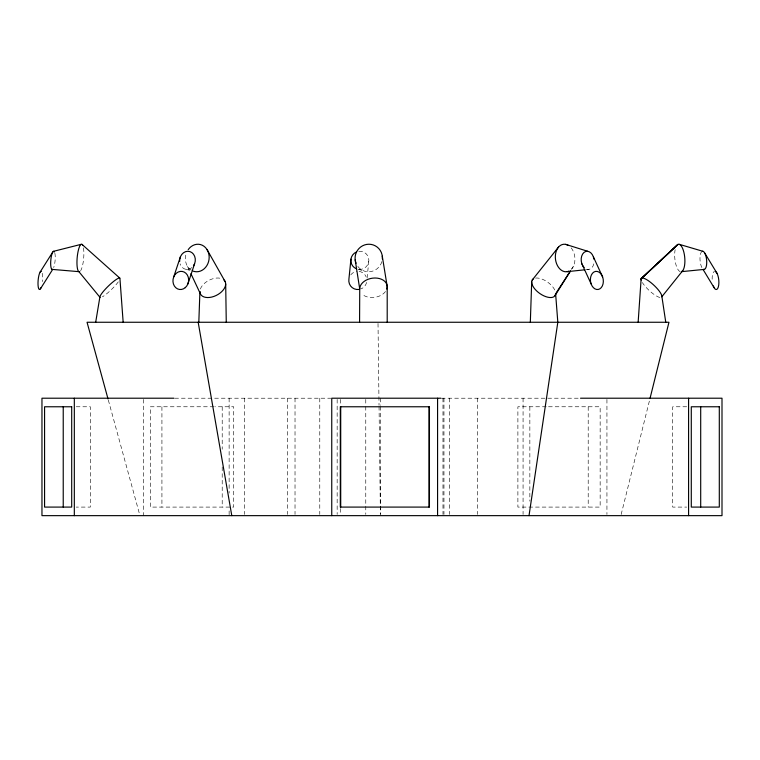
<?xml version="1.0" encoding="UTF-8"?>
<svg xmlns="http://www.w3.org/2000/svg" width="760" height="760" viewBox="0 0 760 760"><rect width="100%" height="100%" fill="white"/><g stroke="black" fill="none" stroke-linecap="round" stroke-linejoin="round"><path stroke-width="0.57" stroke-dasharray="3.8 2.85" d="M367.089 278.084L368.771 261.544M621.158 514.501L649.781 399.389M571.482 269.315L573.392 266.389M585.58 269.733L589.019 269.373M174.743 398.212L330.837 398.212M441.38 398.212L579.766 398.212M76.209 406.771L90.355 406.771L90.355 507.091L76.209 507.091M213.968 406.771L150.413 406.771L150.413 507.091L233.719 507.091L233.719 406.771L214.89 406.771M546.25 406.771L517.892 406.771L517.892 507.091L600.153 507.091L600.153 406.771L547.19 406.771M686.698 406.771L672.695 406.771L672.695 507.091L686.698 507.091M186.057 269.373L190.598 270.512M358.312 269.315L363.346 270.721M187.492 266.389L189.962 271.643M108.328 400.073L139.631 514.51M378.014 323.447L379.031 405.308M379.05 406.495L380.276 504.972M380.285 506.16L380.389 514.463M606.936 399.399L606.936 514.463M588.202 406.771L588.202 507.091M529.853 406.771L529.853 501.192M523.07 398.212L523.07 514.463M477.375 398.212L477.375 514.463M449.635 398.212L449.635 514.463M443.963 398.212L443.963 514.463M442.985 398.212L442.985 514.463M380.665 398.212L380.665 405.327M380.665 406.514L380.665 504.972M380.665 506.16L380.665 514.463M365.769 399.399L365.769 405.327M365.769 406.514L365.769 504.972M365.769 506.16L365.769 514.463M340.28 399.399L340.28 405.327M340.28 508.535L340.28 514.463M337.155 399.399L337.155 514.463M319.779 398.212L319.779 514.463M295.022 398.212L295.022 514.463M287.423 398.212L287.423 514.463M244.34 398.212L244.34 514.463M229.13 398.212L229.13 493.107M229.13 510.91L229.13 515.65M222.205 406.771L222.205 449.255M222.205 466.963L222.205 507.091M161.927 406.771L161.927 507.091M143.488 399.399L143.488 515.65M200.374 289.047A13.822 8.398 -27.1 0 1 221.968 278.749M191.928 267.567A9.12 7.809 -80.6 0 1 180.072 263.834M191.273 270.218A13.822 11.837 -80.6 0 1 186.532 252.728M535.534 278.084A13.822 6.906 35.3 0 1 555.332 291.517M571.13 247.845A13.822 9.737 83.2 0 1 571.739 268.926M593.807 263.834A9.12 6.422 83.2 0 1 587.337 269.373M701.908 267.567A9.12 3.287 84.8 0 1 701.433 251.959M712.149 279.252A9.12 3.287 84.8 0 1 714.381 271.434M680.2 271.652A13.822 4.987 84.8 0 1 675.156 249.622M659.841 297.464A13.822 3.534 43 0 1 642.352 282.52M358.796 251.351A9.12 8.977 -61.6 0 1 368.866 260.357A9.12 8.977 -61.6 0 1 358.558 269.373M359.109 271.434A9.12 8.977 -61.6 0 1 366.187 276.963M366.586 282.406A9.12 8.977 -61.6 0 1 361.152 288.838M350.74 274.911A9.12 8.977 -61.6 0 1 356.763 271.434M381.872 261.563A13.822 13.604 -61.6 0 1 357.789 266.389M385.5 291.517A13.822 9.652 -8.9 0 1 361.712 293.721M54.862 253.147A9.12 2.156 -85 0 1 53.684 267.567M83.467 247.845A13.822 3.259 -85 0 1 80.636 270.721M42.189 273.229A9.12 2.156 -85 0 1 42.322 281.627M118.313 281.827A13.822 2.318 -44.2 0 1 102.41 296.799"/><path stroke-width="1.14" d="M359.575 322.259L359.736 289.047L355.176 259.797M530.328 322.259L531.696 281.827M198.816 322.259L199.918 291.517A13.822 8.398 -27.1 0 0 216.077 295.526A13.822 8.398 -27.1 0 0 224 280.022M638.144 322.259L641.136 278.749L676.865 245.28A13.822 4.987 84.8 0 1 684.332 254.438A13.822 4.987 84.8 0 1 681.501 271.652L704.491 269.373M350.94 259.169L348.897 279.252A9.12 8.977 -61.6 0 0 358.872 289.455M529.017 515.65L557.821 322.259L555.617 293.721A13.822 6.906 35.3 0 1 540.113 293.721A13.822 6.906 35.3 0 1 533.529 278.749M95.684 322.259L99.912 296.799A13.822 2.318 -44.2 0 1 110.542 284.031A13.822 2.318 -44.2 0 1 119.956 278.749L123.158 322.259M650.066 398.231L668.961 322.259L87.048 322.259L108.015 398.933M173.698 276.963L180.376 256.88M187.891 283.917L194.56 263.834M555.085 295.526L570.503 270.902L556.253 292.752M40.137 272.042L52.82 251.959M40.422 288.838L52.497 269.714M532.228 280.022L558.533 247.076M682.689 270.721L661.798 296.799A13.822 3.534 43 0 0 651.244 282.891A13.822 3.534 43 0 0 641.193 280.022M641.136 278.749L678.053 244.349L641.782 278.084M53.418 251.351L81.111 244.349M567.226 271.652L584.431 269.848M173.926 398.212L41.962 398.212L41.962 515.65L722 515.65L722 398.212L580.526 398.212M440.819 398.212L331.749 398.212L331.749 515.65M51.937 269.373L78.879 271.652L100.092 297.464M679.364 244.349L703.076 251.351M565.601 244.349L587.945 251.351M81.966 244.349L119.776 278.084M704.795 253.147L716.965 273.229M703.123 269.581L714.077 287.651M207.062 249.622L225.273 281.827M190.95 273.742L200.345 293.721M593.389 256.88L602.623 276.963A9.12 6.422 83.2 0 1 596.562 289.455A9.12 6.422 83.2 0 1 591.422 274.911A9.12 6.422 83.2 0 1 602.623 276.963M581.894 263.834L591.119 283.917M198.179 322.259L231.791 515.65M382.29 256.205L387.201 286.501L387.201 322.259M661.741 295.526L665.769 322.259M225.691 284.031L226.261 322.259M700.701 406.771L700.701 507.091M688.588 398.212L688.588 515.65M437.579 398.212L437.579 515.65M429.029 406.771L429.029 507.091M340.717 406.771L340.717 507.091M74.319 398.212L74.319 515.65M63.232 406.771L63.232 507.091M188.214 249.622A13.822 11.837 -80.6 0 1 203.88 246.183A13.822 11.837 -80.6 0 1 207.869 263.644A13.822 11.837 -80.6 0 1 193.144 271.139M179.645 261.544A9.12 7.809 -80.6 0 1 189.876 251.579A9.12 7.809 -80.6 0 1 193.448 265.895M568.86 271.139A13.822 9.737 83.2 0 1 555.341 257.402A13.822 9.737 83.2 0 1 568.119 245.28M584.145 267.567A9.12 6.422 83.2 0 1 583.946 252.491A9.12 6.422 83.2 0 1 593.968 259.169M702.211 251.351A9.12 3.287 84.8 0 1 706.658 260.357A9.12 3.287 84.8 0 1 703.627 269.373M715.245 271.434A9.12 3.287 84.8 0 1 718.732 284.99A9.12 3.287 84.8 0 1 713.336 285.978M356.298 268.755A9.12 8.977 -61.6 0 1 356.516 251.959M356.05 263.273A13.822 13.604 -61.6 0 1 366.69 244.416A13.822 13.604 -61.6 0 1 382.346 258.903M359.736 289.047A13.822 9.652 -8.9 0 1 374.993 278.008A13.822 9.652 -8.9 0 1 386.802 289.047M79.734 271.652A13.822 3.259 -85 0 1 77.32 256.205A13.822 3.259 -85 0 1 82.716 245.28M52.507 269.373A9.12 2.156 -85 0 1 50.91 259.169A9.12 2.156 -85 0 1 54.473 251.959M41.002 287.651A9.12 2.156 -85 0 1 38 282.796A9.12 2.156 -85 0 1 41.296 271.434M71.697 406.771L44.574 406.771L44.574 507.091L71.697 507.091L71.697 406.771M429.438 406.771L340.309 406.771L340.309 507.091L429.438 507.091L429.438 406.771M719.302 406.771L691.286 406.771L691.286 507.091L719.302 507.091L719.302 406.771M185.259 287.651A9.12 7.809 -80.6 0 0 184.157 272.042A9.12 7.809 -80.6 0 0 172.976 281.627A9.12 7.809 -80.6 0 0 185.259 287.651"/></g></svg>
